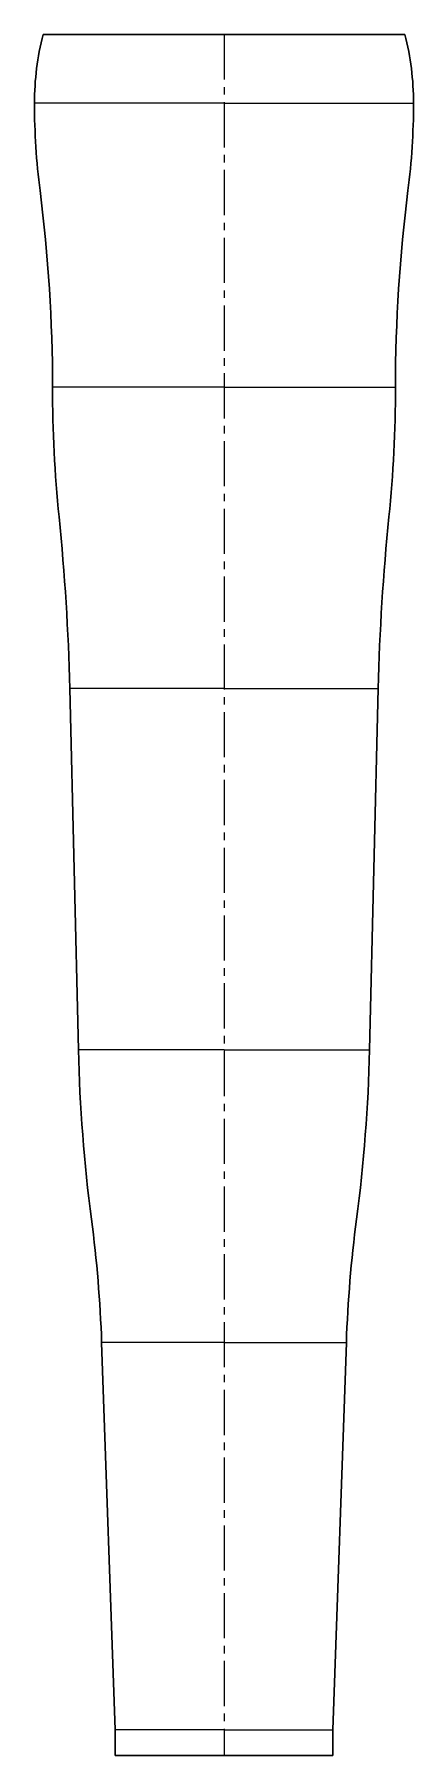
# Model space of a CAD drawing. Extents: x 459 to 1047, y 12 to 613.
# Drawn here: x 1003.1 to 1047.1, y 59.8 to 259.8 of the extents above; entities that cross this region are included whole.
import ezdxf

# ---------------------------------------------------------------- set-up
doc = ezdxf.new("R2010")
doc.units = 0
doc.header["$LTSCALE"] = 7
doc.header["$MEASUREMENT"] = 0
doc.linetypes.add('CENTER2', pattern=[1.125, 0.75, -0.125, 0.125, -0.125])
for name, color, linetype, lineweight in [('1', 1, 'CENTER2', 15), ('3', 3, 'CONTINUOUS', 30), ('8', 252, 'CONTINUOUS', 15)]:
    doc.layers.add(name, color=color, linetype=linetype, lineweight=lineweight)

msp = doc.modelspace()

# ---------------------------------------------------------------- linework, layer by layer
at = {"layer": '1'}
msp.add_line((1025.0681, 259.8497), (1025.0681, 59.8497), dxfattribs=at)
at = {"layer": '3'}
for p, q in [((1025.0681, 259.8497), (1004.0681, 259.8497)), ((1025.0681, 259.8497), (1046.0681, 259.8497)), ((1008.1681, 141.8497), (1007.1681, 183.8497)), ((1041.9681, 141.8497), (1042.9681, 183.8497)), ((1012.4181, 62.8497), (1010.8681, 107.8497)), ((1037.7181, 62.8497), (1039.2681, 107.8497)), ((1012.4181, 59.8497), (1012.4181, 62.8497)), ((1037.7181, 59.8497), (1037.7181, 62.8497)), ((1025.0681, 59.8497), (1012.4181, 59.8497)), ((1025.0681, 59.8497), (1037.7181, 59.8497))]:
    msp.add_line(p, q, dxfattribs=at)
for centre, radius, start, end in [((1035.5681, 251.8497), 32.5, 165.749967, 180), ((1014.5681, 251.8497), 32.5, 0, 14.250033), ((1083.0681, 251.8497), 80, 180, 187.282371), ((967.0681, 251.8497), 80, 352.717629, 0), ((824.8324, 218.8497), 180.3357, 0, 7.282371), ((1225.3038, 218.8497), 180.3357, 172.717629, 180), ((1155.1681, 218.8497), 150, 180, 185.763871), ((894.9681, 218.8497), 150, 354.236129, 0), ((747.0739, 177.657), 260.1678, 1.363928, 5.763871), ((1303.0622, 177.657), 260.1678, 174.236129, 178.636072), ((1193.7697, 146.2688), 185.6542, 181.363928, 187.460578), ((856.3664, 146.2688), 185.6542, 352.539422, 358.636072), ((860.957, 102.6861), 150, 1.972741, 7.460578), ((1189.1792, 102.6861), 150, 172.539422, 178.027259)]:
    msp.add_arc(centre, radius, start, end, dxfattribs=at)
at = {"layer": '8'}
for p, q in [((1025.0681, 251.8497), (1003.0681, 251.8497)), ((1025.0681, 251.8497), (1047.0681, 251.8497)), ((1025.0681, 218.8497), (1005.1681, 218.8497)), ((1025.0681, 218.8497), (1044.9681, 218.8497)), ((1025.0681, 183.8497), (1007.1681, 183.8497)), ((1025.0681, 183.8497), (1042.9681, 183.8497)), ((1025.0681, 141.8497), (1008.1681, 141.8497)), ((1025.0681, 141.8497), (1041.9681, 141.8497)), ((1025.0681, 107.8497), (1010.8681, 107.8497)), ((1025.0681, 107.8497), (1039.2681, 107.8497)), ((1025.0681, 62.8497), (1012.4181, 62.8497)), ((1025.0681, 62.8497), (1037.7181, 62.8497))]:
    msp.add_line(p, q, dxfattribs=at)

doc.saveas('drawing.dxf')
